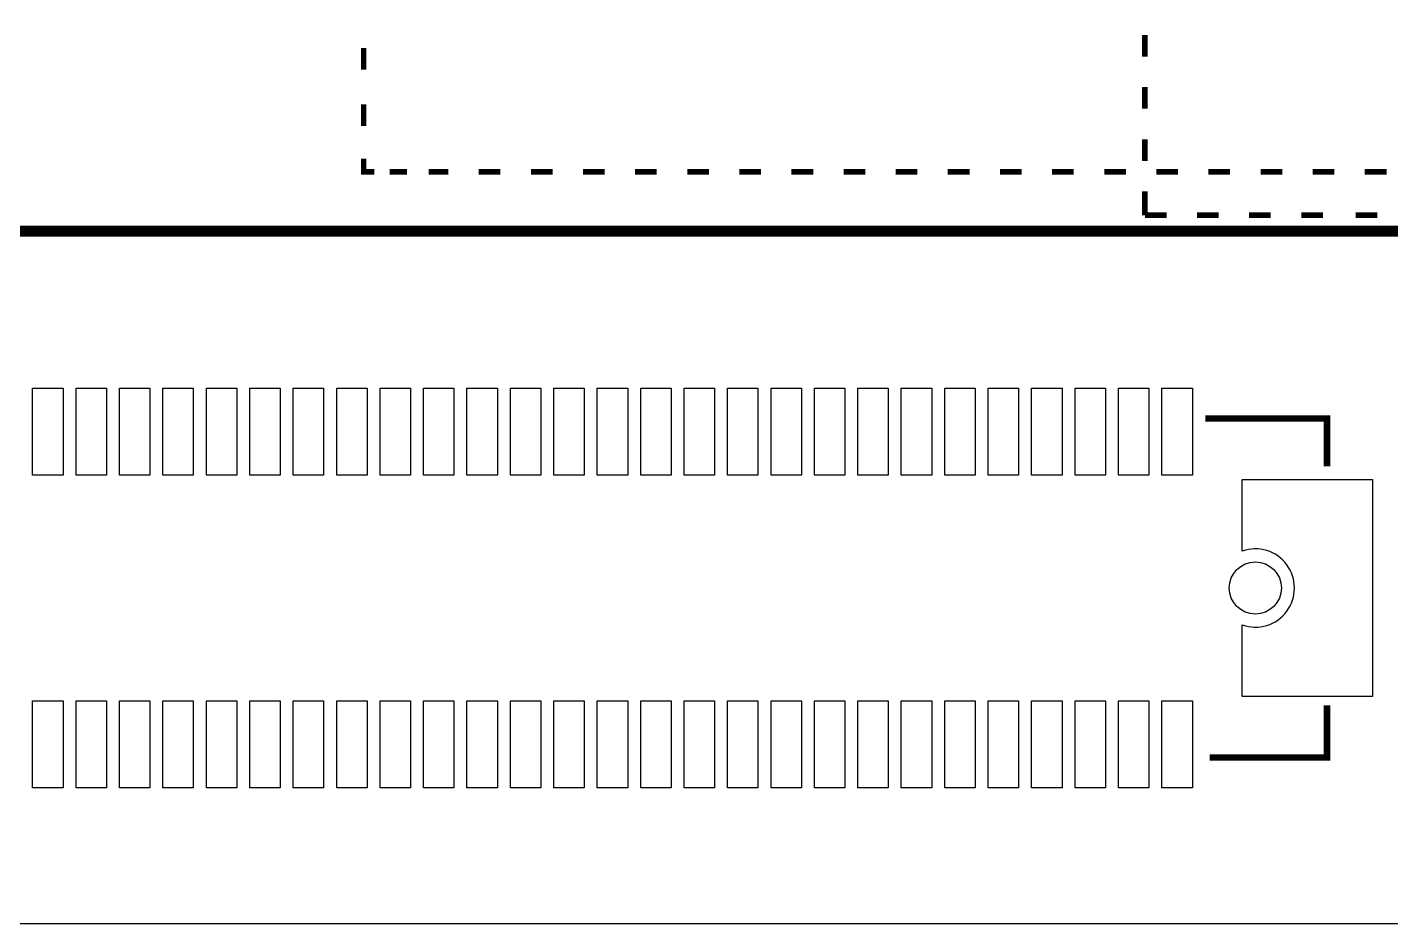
# Model space of a CAD drawing. Extents: x 2 to 176, y -19 to 159.
# Drawn here: x 73.54 to 104.93, y -10.86 to 9.77 of the extents above; entities that cross this region are included whole.
import ezdxf

# ---------------------------------------------------------------- set-up
doc = ezdxf.new("R2010")
doc.units = 0
for name, color, linetype in [('BG_OUTLINE', 5, 'CONTINUOUS'), ('BG_SILKSCREEN_TOP', 7, 'CONTINUOUS'), ('PG_NEW_SLIK-TOP', 231, 'CONTINUOUS'), ('PIN_TOP', 92, 'CONTINUOUS')]:
    doc.layers.add(name, color=color, linetype=linetype)

msp = doc.modelspace()

# ---------------------------------------------------------------- linework, layer by layer
at = {"layer": 'BG_OUTLINE'}
msp.add_lwpolyline([(172.76826, 159.132524, -0.414213), (175.768254, 156.13253), (175.768254, -7.862062, -0.414223), (172.76826, -10.862056), (8.768588, -10.862056, -0.414212), (5.768594, -7.862062), (5.768594, 156.13253, -0.414226), (8.768588, 159.132524)], format="xyb", close=True, dxfattribs=at)
at = {"layer": 'BG_SILKSCREEN_TOP', "const_width": 0.254}
msp.add_lwpolyline([(5.76834, 5.072888), (175.768508, 5.072888)], dxfattribs=at)
at = {"layer": 'PG_NEW_SLIK-TOP'}
for points, const_width in [([(99.271836, 9.592056), (99.271836, 9.092184)], 0.127), ([(81.285334, 8.79221), (81.285334, 9.292082)], 0.127), ([(99.271836, 8.39216), (99.271836, 7.892288)], 0.127), ([(81.285334, 7.492238), (81.285334, 7.99211)], 0.127), ([(99.271836, 7.192264), (99.271836, 6.692138)], 0.127), ([(81.285334, 6.742176), (81.285334, 6.442202), (81.53527, 6.442202)], 0.127), ([(81.885282, 6.442202), (82.285332, 6.442202)], 0.127), ([(82.785458, 6.442202), (83.235292, 6.442202)], 0.127), ([(83.935316, 6.442202), (84.435442, 6.442202)], 0.127), ([(85.135466, 6.442202), (85.635338, 6.442202)], 0.127), ([(86.335362, 6.442202), (86.835488, 6.442202)], 0.127), ([(87.535512, 6.442202), (88.035384, 6.442202)], 0.127), ([(88.735408, 6.442202), (89.23528, 6.442202)], 0.127), ([(89.935304, 6.442202), (90.43543, 6.442202)], 0.127), ([(91.135454, 6.442202), (91.635326, 6.442202)], 0.127), ([(92.33535, 6.442202), (92.835476, 6.442202)], 0.127), ([(93.5355, 6.442202), (94.035372, 6.442202)], 0.127), ([(94.735396, 6.442202), (95.235522, 6.442202)], 0.127), ([(95.935292, 6.442202), (96.435418, 6.442202)], 0.127), ([(97.135442, 6.442202), (97.635314, 6.442202)], 0.127), ([(98.335338, 6.442202), (98.835464, 6.442202)], 0.127), ([(99.535488, 6.442202), (100.03536, 6.442202)], 0.127), ([(100.735384, 6.442202), (101.23551, 6.442202)], 0.127), ([(101.93528, 6.442202), (102.435406, 6.442202)], 0.127), ([(103.13543, 6.442202), (103.635302, 6.442202)], 0.127), ([(104.335326, 6.442202), (104.835452, 6.442202)], 0.127), ([(99.271836, 5.992114), (99.271836, 5.442204)], 0.127), ([(99.771962, 5.442204), (99.271836, 5.442204)], 0.127), ([(100.971858, 5.442204), (100.471732, 5.442204)], 0.127), ([(102.171754, 5.442204), (101.671882, 5.442204)], 0.127), ([(103.371904, 5.442204), (102.871778, 5.442204)], 0.127), ([(104.621838, 5.442204), (104.121966, 5.442204)], 0.127), ([(100.665026, 0.763524), (103.465122, 0.763524), (103.465122, -0.336296)], 0.150114), ([(100.765102, -7.036308), (103.465122, -7.036308), (103.465122, -5.836412)], 0.150114)]:
    msp.add_lwpolyline(points, dxfattribs=dict(at, const_width=const_width))
at = {"layer": 'PIN_TOP'}
for points in [[(73.66508, -0.536448), (73.66508, 1.463548), (74.365104, 1.463548), (74.365104, -0.536448)], [(74.665078, -0.536448), (74.665078, 1.463548), (75.365102, 1.463548), (75.365102, -0.536448)], [(75.665076, -0.536448), (75.665076, 1.463548), (76.3651, 1.463548), (76.3651, -0.536448)], [(76.665074, -0.536448), (76.665074, 1.463548), (77.365098, 1.463548), (77.365098, -0.536448)], [(77.665072, -0.536448), (77.665072, 1.463548), (78.365096, 1.463548), (78.365096, -0.536448)], [(78.66507, -0.536448), (78.66507, 1.463548), (79.365094, 1.463548), (79.365094, -0.536448)], [(79.665068, -0.536448), (79.665068, 1.463548), (80.365092, 1.463548), (80.365092, -0.536448)], [(80.665066, -0.536448), (80.665066, 1.463548), (81.36509, 1.463548), (81.36509, -0.536448)], [(81.665064, -0.536448), (81.665064, 1.463548), (82.365088, 1.463548), (82.365088, -0.536448)], [(82.665062, -0.536448), (82.665062, 1.463548), (83.365086, 1.463548), (83.365086, -0.536448)], [(83.66506, -0.536448), (83.66506, 1.463548), (84.365084, 1.463548), (84.365084, -0.536448)], [(84.665058, -0.536448), (84.665058, 1.463548), (85.365082, 1.463548), (85.365082, -0.536448)], [(85.665056, -0.536448), (85.665056, 1.463548), (86.36508, 1.463548), (86.36508, -0.536448)], [(86.665054, -0.536448), (86.665054, 1.463548), (87.365078, 1.463548), (87.365078, -0.536448)], [(87.665052, -0.536448), (87.665052, 1.463548), (88.365076, 1.463548), (88.365076, -0.536448)], [(88.66505, -0.536448), (88.66505, 1.463548), (89.365074, 1.463548), (89.365074, -0.536448)], [(89.665048, -0.536448), (89.665048, 1.463548), (90.365072, 1.463548), (90.365072, -0.536448)], [(90.665046, -0.536448), (90.665046, 1.463548), (91.36507, 1.463548), (91.36507, -0.536448)], [(91.665044, -0.536448), (91.665044, 1.463548), (92.365068, 1.463548), (92.365068, -0.536448)], [(92.665042, -0.536448), (92.665042, 1.463548), (93.365066, 1.463548), (93.365066, -0.536448)], [(93.66504, -0.536448), (93.66504, 1.463548), (94.365064, 1.463548), (94.365064, -0.536448)], [(94.665038, -0.536448), (94.665038, 1.463548), (95.365062, 1.463548), (95.365062, -0.536448)], [(95.665036, -0.536448), (95.665036, 1.463548), (96.36506, 1.463548), (96.36506, -0.536448)], [(96.665034, -0.536448), (96.665034, 1.463548), (97.365058, 1.463548), (97.365058, -0.536448)], [(97.665032, -0.536448), (97.665032, 1.463548), (98.365056, 1.463548), (98.365056, -0.536448)], [(98.66503, -0.536448), (98.66503, 1.463548), (99.365054, 1.463548), (99.365054, -0.536448)], [(99.665028, -0.536448), (99.665028, 1.463548), (100.365052, 1.463548), (100.365052, -0.536448)], [(73.66508, -7.736332), (73.66508, -5.736336), (74.365104, -5.736336), (74.365104, -7.736332)], [(74.665078, -7.736332), (74.665078, -5.736336), (75.365102, -5.736336), (75.365102, -7.736332)], [(75.665076, -7.736332), (75.665076, -5.736336), (76.3651, -5.736336), (76.3651, -7.736332)], [(76.665074, -7.736332), (76.665074, -5.736336), (77.365098, -5.736336), (77.365098, -7.736332)], [(77.665072, -7.736332), (77.665072, -5.736336), (78.365096, -5.736336), (78.365096, -7.736332)], [(78.66507, -7.736332), (78.66507, -5.736336), (79.365094, -5.736336), (79.365094, -7.736332)], [(79.665068, -7.736332), (79.665068, -5.736336), (80.365092, -5.736336), (80.365092, -7.736332)], [(80.665066, -7.736332), (80.665066, -5.736336), (81.36509, -5.736336), (81.36509, -7.736332)], [(81.665064, -7.736332), (81.665064, -5.736336), (82.365088, -5.736336), (82.365088, -7.736332)], [(82.665062, -7.736332), (82.665062, -5.736336), (83.365086, -5.736336), (83.365086, -7.736332)], [(83.66506, -7.736332), (83.66506, -5.736336), (84.365084, -5.736336), (84.365084, -7.736332)], [(84.665058, -7.736332), (84.665058, -5.736336), (85.365082, -5.736336), (85.365082, -7.736332)], [(85.665056, -7.736332), (85.665056, -5.736336), (86.36508, -5.736336), (86.36508, -7.736332)], [(86.665054, -7.736332), (86.665054, -5.736336), (87.365078, -5.736336), (87.365078, -7.736332)], [(87.665052, -7.736332), (87.665052, -5.736336), (88.365076, -5.736336), (88.365076, -7.736332)], [(88.66505, -7.736332), (88.66505, -5.736336), (89.365074, -5.736336), (89.365074, -7.736332)], [(89.665048, -7.736332), (89.665048, -5.736336), (90.365072, -5.736336), (90.365072, -7.736332)], [(90.665046, -7.736332), (90.665046, -5.736336), (91.36507, -5.736336), (91.36507, -7.736332)], [(91.665044, -7.736332), (91.665044, -5.736336), (92.365068, -5.736336), (92.365068, -7.736332)], [(92.665042, -7.736332), (92.665042, -5.736336), (93.365066, -5.736336), (93.365066, -7.736332)], [(93.66504, -7.736332), (93.66504, -5.736336), (94.365064, -5.736336), (94.365064, -7.736332)], [(94.665038, -7.736332), (94.665038, -5.736336), (95.365062, -5.736336), (95.365062, -7.736332)], [(95.665036, -7.736332), (95.665036, -5.736336), (96.36506, -5.736336), (96.36506, -7.736332)], [(96.665034, -7.736332), (96.665034, -5.736336), (97.365058, -5.736336), (97.365058, -7.736332)], [(97.665032, -7.736332), (97.665032, -5.736336), (98.365056, -5.736336), (98.365056, -7.736332)], [(98.66503, -7.736332), (98.66503, -5.736336), (99.365054, -5.736336), (99.365054, -7.736332)], [(99.665028, -7.736332), (99.665028, -5.736336), (100.365052, -5.736336), (100.365052, -7.736332)]]:
    msp.add_lwpolyline(points, close=True, dxfattribs=at)
msp.add_lwpolyline([(101.51491, -5.636514), (101.51491, -3.985006, 1.414361), (101.51491, -2.287778), (101.51491, -0.63627), (104.515158, -0.63627), (104.515158, -5.636514)], format="xyb", close=True, dxfattribs=at)
msp.add_circle((101.815138, -3.136392), 0.599948, dxfattribs=at)

doc.saveas('drawing.dxf')
